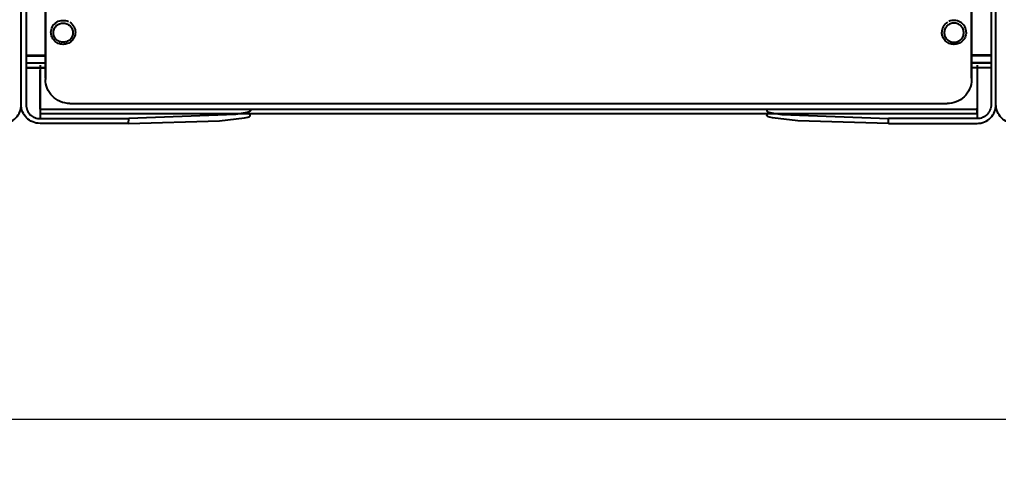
# Model space of a CAD drawing. Header units: millimetres. Extents: x 10366 to 28454, y 24552 to 29702.
# Drawn here: x 22527.2 to 22928.8, y 26729 to 26916.3 of the extents above; entities that cross this region are included whole.
import ezdxf

# ---------------------------------------------------------------- set-up
doc = ezdxf.new("R2010")
doc.units = ezdxf.units.MM
doc.header["$LTSCALE"] = 3
doc.layers.add('DomyÅ›lny', color=7, linetype='Continuous')
doc.styles.get("Standard").update_dxf_attribs({"font": 'arial.ttf'})
doc.dimstyles.new('MATEUSZ', dxfattribs={"dimtxt": 35, "dimasz": 16, "dimexe": 0.18, "dimexo": 0.0625, "dimgap": 0.09, "dimtad": 0, "dimdec": 0, "dimdsep": 46, "dimtxsty": 'Standard', "dimblk": 'DOT', "dimcen": 0.09, "dimse1": 1, "dimse2": 1, "dimadec": 0, "dimazin": 0, "dimtfac": 1, "dimtdec": 0, "dimtofl": 0, "dimtmove": 0, "dimatfit": 3, "dimfxl": 1, "dimtolj": 1, "dimtzin": 0, "dimlwd": 9, "dimlwe": 9, "dimarcsym": 0})

# ---------------------------------------------------------------- blocks, each defined once
blk = doc.blocks.new('_Dot')
at = {"color": 0, "linetype": 'ByBlock', "lineweight": -2}
blk.add_line((-0.5, 0), (-1, 0), dxfattribs=at)
at = {"color": 0, "linetype": 'ByBlock', "const_width": 0.5}
blk.add_lwpolyline([(-0.25, 0, 1), (0.25, 0, 1)], format="xyb", close=True, dxfattribs=at)
blk = doc.blocks.new('*D66')
at = {"color": 0, "lineweight": 9, "transparency": 16777216}
for p, q in [((21343.82, 26752.01), (22275.23, 26752.01)), ((23311.82, 26752.01), (22380.41, 26752.01))]:
    blk.add_line(p, q, dxfattribs=at)
at = {"layer": 'Defpoints', "color": 0, "transparency": 16777216}
for p in [(21327.82, 26881.3), (23327.82, 26881.3), (23327.82, 26752.01)]:
    blk.add_point(p, dxfattribs=at)
at = {"color": 0, "lineweight": 9, "transparency": 16777216, "xscale": 16, "yscale": 16, "zscale": 16, "rotation": 180}
blk.add_blockref('_Dot', (21327.82, 26752.01), dxfattribs=at)
at = {"color": 0, "lineweight": 9, "transparency": 16777216, "xscale": 16, "yscale": 16, "zscale": 16}
blk.add_blockref('_Dot', (23327.82, 26752.01), dxfattribs=at)
at = {"color": 0, "transparency": 16777216, "insert": (22327.82, 26752.01), "char_height": 35, "attachment_point": 5}
blk.add_mtext('\\A1;2000', dxfattribs=at)

msp = doc.modelspace()

# ---------------------------------------------------------------- linework, layer by layer
at = {"layer": 'DomyÅ›lny'}
for p, q in [((22527.82, 26881.3), (22527.82, 27251.81)), ((22527.82, 26881.3), (22527.82, 27251.81)), ((22529.82, 27251.81), (22529.82, 26881.3)), ((22925.82, 27251.81), (22925.82, 26881.3)), ((22927.82, 26881.3), (22927.82, 27251.81)), ((22927.82, 26881.3), (22927.82, 27251.81)), ((22537.82, 26892.17), (22537.82, 27241.95)), ((22537.82, 27241.45), (22537.82, 26891.66)), ((22917.82, 26892.17), (22917.82, 27241.95)), ((22917.82, 27241.45), (22917.82, 26891.66)), ((22529.82, 26901.66), (22537.82, 26901.66)), ((22529.82, 26901.32), (22537.82, 26901.32)), ((22925.82, 26901.66), (22917.82, 26901.66)), ((22925.82, 26901.32), (22917.82, 26901.32)), ((22529.82, 26898.44), (22537.82, 26898.44)), ((22537.82, 26898.43), (22529.82, 26898.43)), ((22529.82, 26897.49), (22529.82, 26881.3)), ((22529.82, 26896.45), (22537.82, 26896.45)), ((22537.82, 26896.43), (22529.82, 26896.43)), ((22535.58, 26896.26), (22535.58, 26875.6)), ((22535.58, 26879.48), (22535.58, 26895.45)), ((22925.82, 26898.44), (22917.82, 26898.44)), ((22925.82, 26898.43), (22917.82, 26898.43)), ((22925.82, 26896.45), (22917.82, 26896.45)), ((22925.82, 26896.43), (22917.82, 26896.43)), ((22920.06, 26896.26), (22920.06, 26875.6)), ((22920.06, 26895.45), (22920.06, 26879.48)), ((22925.82, 26897.49), (22925.82, 26881.3)), ((22535.58, 26879.94), (22535.58, 26877.61)), ((22535.58, 26879.48), (22920.06, 26879.48)), ((22547.82, 26881.81), (22907.82, 26881.81)), ((22920.06, 26877.61), (22920.06, 26879.94)), ((22920.06, 26877.61), (22535.58, 26877.61)), ((22535.58, 26875.6), (22571.94, 26875.6)), ((22571.91, 26873.61), (22571.94, 26875.6)), ((22920.06, 26875.6), (22883.7, 26875.6)), ((22883.74, 26873.61), (22883.7, 26875.6)), ((22571.91, 26873.61), (22535.58, 26873.61)), ((22883.74, 26873.61), (22920.06, 26873.61))]:
    msp.add_line(p, q, dxfattribs=at)
for points in [[(22540.05, 26911.03, 0), (22540.08, 26911.6, 0), (22540.19, 26912.2, 0), (22540.38, 26912.79, 0), (22540.65, 26913.37, 0), (22541, 26913.93, 0), (22541.43, 26914.43, 0), (22541.93, 26914.88, 0), (22542.47, 26915.25, 0), (22543.05, 26915.55, 0), (22543.66, 26915.76, 0), (22544.26, 26915.89, 0), (22544.85, 26915.95, 0), (22545.43, 26915.94, 0), (22546.03, 26915.86, 0), (22546.63, 26915.7, 0), (22547.23, 26915.46, 0)], [(22915.6, 26911.03, 0), (22915.56, 26911.6, 0), (22915.45, 26912.19, 0), (22915.27, 26912.78, 0), (22915, 26913.36, 0), (22914.65, 26913.92, 0), (22914.22, 26914.42, 0), (22913.73, 26914.87, 0), (22913.18, 26915.24, 0), (22912.61, 26915.54, 0), (22912.01, 26915.75, 0), (22911.41, 26915.89, 0), (22910.81, 26915.95, 0), (22910.24, 26915.94, 0), (22909.64, 26915.86, 0), (22909.04, 26915.71, 0), (22908.44, 26915.48, 0)], [(22547.78, 26915.15, 0), (22548.3, 26914.77, 0), (22548.76, 26914.33, 0), (22549.16, 26913.83, 0), (22549.49, 26913.29, 0), (22549.74, 26912.73, 0), (22549.91, 26912.15, 0), (22550.01, 26911.58, 0), (22550.05, 26911.03, 0)], [(22907.93, 26915.2, 0), (22907.4, 26914.82, 0), (22906.93, 26914.38, 0), (22906.51, 26913.87, 0), (22906.17, 26913.33, 0), (22905.91, 26912.76, 0), (22905.73, 26912.17, 0), (22905.63, 26911.59, 0), (22905.6, 26911.03, 0)], [(22550.05, 26911.03, 0), (22550.02, 26910.53, 0), (22549.95, 26910.04, 0), (22549.82, 26909.57, 0), (22549.65, 26909.1, 0), (22549.43, 26908.66, 0), (22549.17, 26908.24, 0), (22548.87, 26907.84, 0), (22548.53, 26907.48, 0), (22548.16, 26907.16, 0), (22547.75, 26906.87, 0), (22547.32, 26906.63, 0), (22546.87, 26906.43, 0), (22546.41, 26906.27, 0), (22545.94, 26906.16, 0), (22545.46, 26906.1, 0), (22544.98, 26906.09, 0), (22544.48, 26906.12, 0), (22543.99, 26906.2, 0), (22543.51, 26906.32, 0), (22543.05, 26906.5, 0), (22542.61, 26906.71, 0), (22542.19, 26906.97, 0), (22541.82, 26907.25, 0), (22541.47, 26907.58, 0), (22541.15, 26907.93, 0), (22540.86, 26908.32, 0), (22540.62, 26908.73, 0), (22540.42, 26909.16, 0), (22540.26, 26909.61, 0), (22540.14, 26910.07, 0), (22540.07, 26910.55, 0), (22540.05, 26911.03, 0)], [(22915.6, 26911.03, 0), (22915.57, 26910.53, 0), (22915.5, 26910.04, 0), (22915.37, 26909.57, 0), (22915.2, 26909.1, 0), (22914.98, 26908.65, 0), (22914.72, 26908.23, 0), (22914.42, 26907.84, 0), (22914.08, 26907.48, 0), (22913.7, 26907.16, 0), (22913.3, 26906.87, 0), (22912.87, 26906.62, 0), (22912.42, 26906.42, 0), (22911.96, 26906.27, 0), (22911.48, 26906.16, 0), (22911.01, 26906.1, 0), (22910.52, 26906.09, 0), (22910.02, 26906.12, 0), (22909.53, 26906.2, 0), (22909.06, 26906.33, 0), (22908.59, 26906.5, 0), (22908.15, 26906.72, 0), (22907.74, 26906.97, 0), (22907.36, 26907.26, 0), (22907.01, 26907.58, 0), (22906.69, 26907.94, 0), (22906.41, 26908.33, 0), (22906.16, 26908.74, 0), (22905.96, 26909.17, 0), (22905.8, 26909.62, 0), (22905.69, 26910.08, 0), (22905.62, 26910.55, 0), (22905.6, 26911.03, 0)], [(22535.58, 26897.57, 0), (22535.58, 26897.55, 0), (22535.58, 26897.44, 0), (22535.58, 26897.02, 0), (22535.58, 26895.45, 0)], [(22920.06, 26897.57, 0), (22920.06, 26897.55, 0), (22920.06, 26897.44, 0), (22920.06, 26897.02, 0), (22920.06, 26895.45, 0)], [(22547.82, 26881.81, 0), (22546.8, 26881.86, 0), (22545.79, 26882.01, 0), (22544.82, 26882.27, 0), (22543.87, 26882.61, 0), (22542.97, 26883.05, 0), (22542.13, 26883.56, 0), (22541.34, 26884.16, 0), (22540.62, 26884.82, 0), (22539.98, 26885.55, 0), (22539.41, 26886.34, 0), (22538.92, 26887.16, 0), (22538.52, 26888.04, 0), (22538.21, 26888.93, 0), (22537.99, 26889.86, 0), (22537.86, 26890.75, 0), (22537.82, 26891.66, 0)], [(22917.82, 26891.66, 0), (22917.77, 26890.66, 0), (22917.61, 26889.67, 0), (22917.36, 26888.7, 0), (22917.01, 26887.77, 0), (22916.57, 26886.89, 0), (22916.04, 26886.05, 0), (22915.44, 26885.28, 0), (22914.76, 26884.57, 0), (22914.02, 26883.93, 0), (22913.23, 26883.37, 0), (22912.39, 26882.9, 0), (22911.5, 26882.5, 0), (22910.6, 26882.2, 0), (22909.66, 26881.98, 0), (22908.75, 26881.85, 0), (22907.82, 26881.81, 0)], [(22520.06, 26873.61, 0), (22520.85, 26873.66, 0), (22521.62, 26873.77, 0), (22522.38, 26873.97, 0), (22523.11, 26874.23, 0), (22523.81, 26874.57, 0), (22524.46, 26874.97, 0), (22525.07, 26875.43, 0), (22525.62, 26875.94, 0), (22526.12, 26876.51, 0), (22526.57, 26877.11, 0), (22526.94, 26877.75, 0), (22527.26, 26878.43, 0), (22527.5, 26879.12, 0), (22527.68, 26879.83, 0), (22527.78, 26880.56, 0), (22527.82, 26881.3, 0)], [(22535.58, 26873.61, 0), (22534.79, 26873.66, 0), (22534.02, 26873.77, 0), (22533.26, 26873.97, 0), (22532.53, 26874.23, 0), (22531.84, 26874.57, 0), (22531.18, 26874.97, 0), (22530.57, 26875.43, 0), (22530.02, 26875.94, 0), (22529.52, 26876.51, 0), (22529.07, 26877.11, 0), (22528.7, 26877.75, 0), (22528.38, 26878.43, 0), (22528.14, 26879.12, 0), (22527.96, 26879.83, 0), (22527.86, 26880.56, 0), (22527.82, 26881.3, 0)], [(22529.82, 26881.3, 0), (22529.85, 26880.73, 0), (22529.94, 26880.14, 0), (22530.09, 26879.59, 0), (22530.29, 26879.05, 0), (22530.54, 26878.54, 0), (22530.84, 26878.06, 0), (22531.19, 26877.61, 0), (22531.57, 26877.2, 0), (22531.99, 26876.84, 0), (22532.45, 26876.51, 0), (22532.93, 26876.24, 0), (22533.43, 26876.01, 0), (22533.96, 26875.83, 0), (22534.48, 26875.7, 0), (22535.02, 26875.62, 0), (22535.58, 26875.6, 0)], [(22535.58, 26879.48, 0), (22535.58, 26878.09, 0), (22535.58, 26877.71, 0), (22535.58, 26877.63, 0), (22535.58, 26877.61, 0), (22535.58, 26877.61, 0), (22535.58, 26877.61, 0), (22535.58, 26877.61, 0), (22535.58, 26877.61, 0), (22535.58, 26877.61, 0), (22535.58, 26877.61, 0), (22535.58, 26877.61, 0), (22535.58, 26877.61, 0), (22535.58, 26877.61, 0), (22535.58, 26877.61, 0), (22535.58, 26877.61, 0), (22535.58, 26877.61, 0), (22535.58, 26877.61, 0), (22535.58, 26877.61, 0), (22535.58, 26877.61, 0), (22535.58, 26877.61, 0), (22535.58, 26877.61, 0), (22535.58, 26877.61, 0)], [(22920.06, 26873.61, 0), (22920.85, 26873.66, 0), (22921.62, 26873.77, 0), (22922.38, 26873.97, 0), (22923.11, 26874.23, 0), (22923.81, 26874.57, 0), (22924.46, 26874.97, 0), (22925.07, 26875.43, 0), (22925.62, 26875.94, 0), (22926.12, 26876.51, 0), (22926.57, 26877.11, 0), (22926.94, 26877.75, 0), (22927.26, 26878.43, 0), (22927.5, 26879.12, 0), (22927.68, 26879.83, 0), (22927.78, 26880.56, 0), (22927.82, 26881.3, 0)], [(22925.82, 26881.3, 0), (22925.79, 26880.73, 0), (22925.7, 26880.14, 0), (22925.56, 26879.59, 0), (22925.35, 26879.05, 0), (22925.1, 26878.54, 0), (22924.8, 26878.06, 0), (22924.45, 26877.61, 0), (22924.07, 26877.2, 0), (22923.65, 26876.84, 0), (22923.19, 26876.51, 0), (22922.71, 26876.24, 0), (22922.21, 26876.01, 0), (22921.69, 26875.83, 0), (22921.16, 26875.7, 0), (22920.62, 26875.62, 0), (22920.06, 26875.6, 0)], [(22920.06, 26879.48, 0), (22920.06, 26878.09, 0), (22920.06, 26877.71, 0), (22920.06, 26877.63, 0), (22920.06, 26877.61, 0), (22920.06, 26877.61, 0), (22920.06, 26877.61, 0), (22920.06, 26877.61, 0), (22920.06, 26877.61, 0), (22920.06, 26877.61, 0), (22920.06, 26877.61, 0), (22920.06, 26877.61, 0), (22920.06, 26877.61, 0), (22920.06, 26877.61, 0), (22920.06, 26877.61, 0), (22920.06, 26877.61, 0), (22920.06, 26877.61, 0), (22920.06, 26877.61, 0), (22920.06, 26877.61, 0), (22920.06, 26877.61, 0), (22920.06, 26877.61, 0), (22920.06, 26877.61, 0), (22920.06, 26877.61, 0)], [(22935.58, 26873.61, 0), (22934.79, 26873.66, 0), (22934.02, 26873.77, 0), (22933.26, 26873.97, 0), (22932.53, 26874.23, 0), (22931.84, 26874.57, 0), (22931.18, 26874.97, 0), (22930.57, 26875.43, 0), (22930.02, 26875.94, 0), (22929.52, 26876.51, 0), (22929.07, 26877.11, 0), (22928.7, 26877.75, 0), (22928.38, 26878.43, 0), (22928.14, 26879.12, 0), (22927.96, 26879.83, 0), (22927.86, 26880.56, 0), (22927.82, 26881.3, 0)], [(22571.91, 26873.61, 0), (22609.19, 26874.7, 0), (22619.52, 26875.89, 0), (22620.82, 26876.22, 0), (22621.27, 26876.38, 0), (22621.44, 26876.47, 0), (22621.59, 26876.55, 0), (22621.69, 26876.63, 0), (22621.73, 26876.68, 0), (22621.77, 26876.72, 0), (22621.79, 26876.76, 0), (22621.8, 26876.78, 0), (22621.81, 26876.8, 0), (22621.81, 26876.82, 0), (22621.81, 26876.85, 0), (22621.81, 26876.87, 0), (22621.81, 26876.89, 0), (22621.81, 26876.91, 0), (22621.8, 26876.93, 0), (22621.78, 26876.97, 0), (22621.76, 26877.01, 0), (22621.72, 26877.06, 0), (22621.68, 26877.1, 0), (22621.63, 26877.14, 0), (22621.5, 26877.23, 0)], [(22621.53, 26879.21, 0), (22621.66, 26879.12, 0), (22621.72, 26879.08, 0), (22621.76, 26879.04, 0), (22621.8, 26878.99, 0), (22621.82, 26878.95, 0), (22621.84, 26878.91, 0), (22621.84, 26878.89, 0), (22621.85, 26878.86, 0), (22621.85, 26878.84, 0), (22621.85, 26878.82, 0), (22621.85, 26878.8, 0), (22621.84, 26878.78, 0), (22621.83, 26878.75, 0), (22621.81, 26878.71, 0), (22621.78, 26878.67, 0), (22621.74, 26878.63, 0), (22621.69, 26878.58, 0), (22621.57, 26878.5, 0), (22621.41, 26878.41, 0), (22621, 26878.24, 0), (22619.76, 26877.91, 0), (22615.75, 26877.29, 0), (22571.94, 26875.6, 0)], [(22834.11, 26879.21, 0), (22833.98, 26879.12, 0), (22833.92, 26879.08, 0), (22833.88, 26879.04, 0), (22833.85, 26878.99, 0), (22833.82, 26878.95, 0), (22833.8, 26878.91, 0), (22833.8, 26878.89, 0), (22833.79, 26878.86, 0), (22833.79, 26878.84, 0), (22833.79, 26878.82, 0), (22833.8, 26878.8, 0), (22833.8, 26878.78, 0), (22833.81, 26878.75, 0), (22833.83, 26878.71, 0), (22833.86, 26878.67, 0), (22833.9, 26878.63, 0), (22833.95, 26878.58, 0), (22834.07, 26878.5, 0), (22834.23, 26878.41, 0), (22834.65, 26878.24, 0), (22835.88, 26877.91, 0), (22839.89, 26877.29, 0), (22883.7, 26875.6, 0)], [(22883.74, 26873.61, 0), (22846.45, 26874.7, 0), (22836.12, 26875.89, 0), (22834.82, 26876.22, 0), (22834.37, 26876.38, 0), (22834.2, 26876.47, 0), (22834.06, 26876.55, 0), (22833.95, 26876.63, 0), (22833.91, 26876.68, 0), (22833.87, 26876.72, 0), (22833.85, 26876.76, 0), (22833.84, 26876.78, 0), (22833.83, 26876.8, 0), (22833.83, 26876.82, 0), (22833.83, 26876.85, 0), (22833.83, 26876.87, 0), (22833.83, 26876.89, 0), (22833.83, 26876.91, 0), (22833.84, 26876.93, 0), (22833.86, 26876.97, 0), (22833.88, 26877.01, 0), (22833.92, 26877.06, 0), (22833.96, 26877.1, 0), (22834.01, 26877.14, 0), (22834.14, 26877.23, 0)]]:
    msp.add_polyline3d(points, dxfattribs=at)
for points in [[(22541.05, 26910.86, 0), (22541.06, 26911.21, 0), (22541.11, 26911.57, 0), (22541.2, 26911.94, 0), (22541.33, 26912.31, 0), (22541.49, 26912.67, 0), (22541.7, 26913.01, 0), (22541.94, 26913.34, 0), (22542.22, 26913.64, 0), (22542.52, 26913.92, 0), (22542.86, 26914.16, 0), (22543.21, 26914.36, 0), (22543.57, 26914.52, 0), (22543.95, 26914.65, 0), (22544.32, 26914.73, 0), (22544.69, 26914.78, 0), (22545.05, 26914.8, 0), (22545.41, 26914.78, 0), (22545.77, 26914.73, 0), (22546.15, 26914.65, 0), (22546.52, 26914.52, 0), (22546.88, 26914.36, 0), (22547.23, 26914.16, 0), (22547.57, 26913.92, 0), (22547.87, 26913.64, 0), (22548.15, 26913.34, 0), (22548.39, 26913.01, 0), (22548.6, 26912.67, 0), (22548.76, 26912.31, 0), (22548.89, 26911.94, 0), (22548.98, 26911.57, 0), (22549.03, 26911.21, 0), (22549.05, 26910.86, 0), (22549.03, 26910.5, 0), (22548.98, 26910.14, 0), (22548.89, 26909.77, 0), (22548.76, 26909.41, 0), (22548.6, 26909.05, 0), (22548.39, 26908.7, 0), (22548.15, 26908.37, 0), (22547.87, 26908.07, 0), (22547.57, 26907.8, 0), (22547.23, 26907.56, 0), (22546.88, 26907.36, 0), (22546.52, 26907.19, 0), (22546.15, 26907.07, 0), (22545.77, 26906.98, 0), (22545.41, 26906.93, 0), (22545.05, 26906.92, 0), (22544.69, 26906.93, 0), (22544.32, 26906.98, 0), (22543.95, 26907.07, 0), (22543.57, 26907.19, 0), (22543.21, 26907.36, 0), (22542.86, 26907.56, 0), (22542.52, 26907.8, 0), (22542.22, 26908.07, 0), (22541.94, 26908.37, 0), (22541.7, 26908.7, 0), (22541.49, 26909.05, 0), (22541.33, 26909.41, 0), (22541.2, 26909.77, 0), (22541.11, 26910.14, 0), (22541.06, 26910.5, 0)], [(22914.6, 26910.86, 0), (22914.58, 26911.21, 0), (22914.53, 26911.57, 0), (22914.44, 26911.94, 0), (22914.31, 26912.31, 0), (22914.15, 26912.67, 0), (22913.94, 26913.01, 0), (22913.7, 26913.34, 0), (22913.42, 26913.64, 0), (22913.12, 26913.92, 0), (22912.78, 26914.16, 0), (22912.43, 26914.36, 0), (22912.07, 26914.52, 0), (22911.7, 26914.65, 0), (22911.32, 26914.73, 0), (22910.95, 26914.78, 0), (22910.6, 26914.8, 0), (22910.24, 26914.78, 0), (22909.87, 26914.73, 0), (22909.49, 26914.65, 0), (22909.12, 26914.52, 0), (22908.76, 26914.36, 0), (22908.41, 26914.16, 0), (22908.07, 26913.92, 0), (22907.77, 26913.64, 0), (22907.49, 26913.34, 0), (22907.25, 26913.01, 0), (22907.04, 26912.67, 0), (22906.88, 26912.31, 0), (22906.75, 26911.94, 0), (22906.66, 26911.57, 0), (22906.61, 26911.21, 0), (22906.6, 26910.86, 0), (22906.61, 26910.5, 0), (22906.66, 26910.14, 0), (22906.75, 26909.77, 0), (22906.88, 26909.41, 0), (22907.04, 26909.05, 0), (22907.25, 26908.7, 0), (22907.49, 26908.37, 0), (22907.77, 26908.07, 0), (22908.07, 26907.8, 0), (22908.41, 26907.56, 0), (22908.76, 26907.36, 0), (22909.12, 26907.19, 0), (22909.49, 26907.07, 0), (22909.87, 26906.98, 0), (22910.24, 26906.93, 0), (22910.6, 26906.92, 0), (22910.95, 26906.93, 0), (22911.32, 26906.98, 0), (22911.7, 26907.07, 0), (22912.07, 26907.19, 0), (22912.43, 26907.36, 0), (22912.78, 26907.56, 0), (22913.12, 26907.8, 0), (22913.42, 26908.07, 0), (22913.7, 26908.37, 0), (22913.94, 26908.7, 0), (22914.15, 26909.05, 0), (22914.31, 26909.41, 0), (22914.44, 26909.77, 0), (22914.53, 26910.14, 0), (22914.58, 26910.5, 0)]]:
    msp.add_polyline3d(points, close=True, dxfattribs=at)

# ---------------------------------------------------------------- dimensions: what is measured, and where the dimension line sits
dim = msp.add_linear_dim(base=(23327.82, 26752.01), p1=(21327.82, 26881.3), p2=(23327.82, 26881.3), dimstyle='MATEUSZ')
dim.commit()
dim.dimension.update_dxf_attribs({"geometry": '*D66', "text_midpoint": (22327.82, 26752.01)})

doc.saveas('drawing.dxf')
